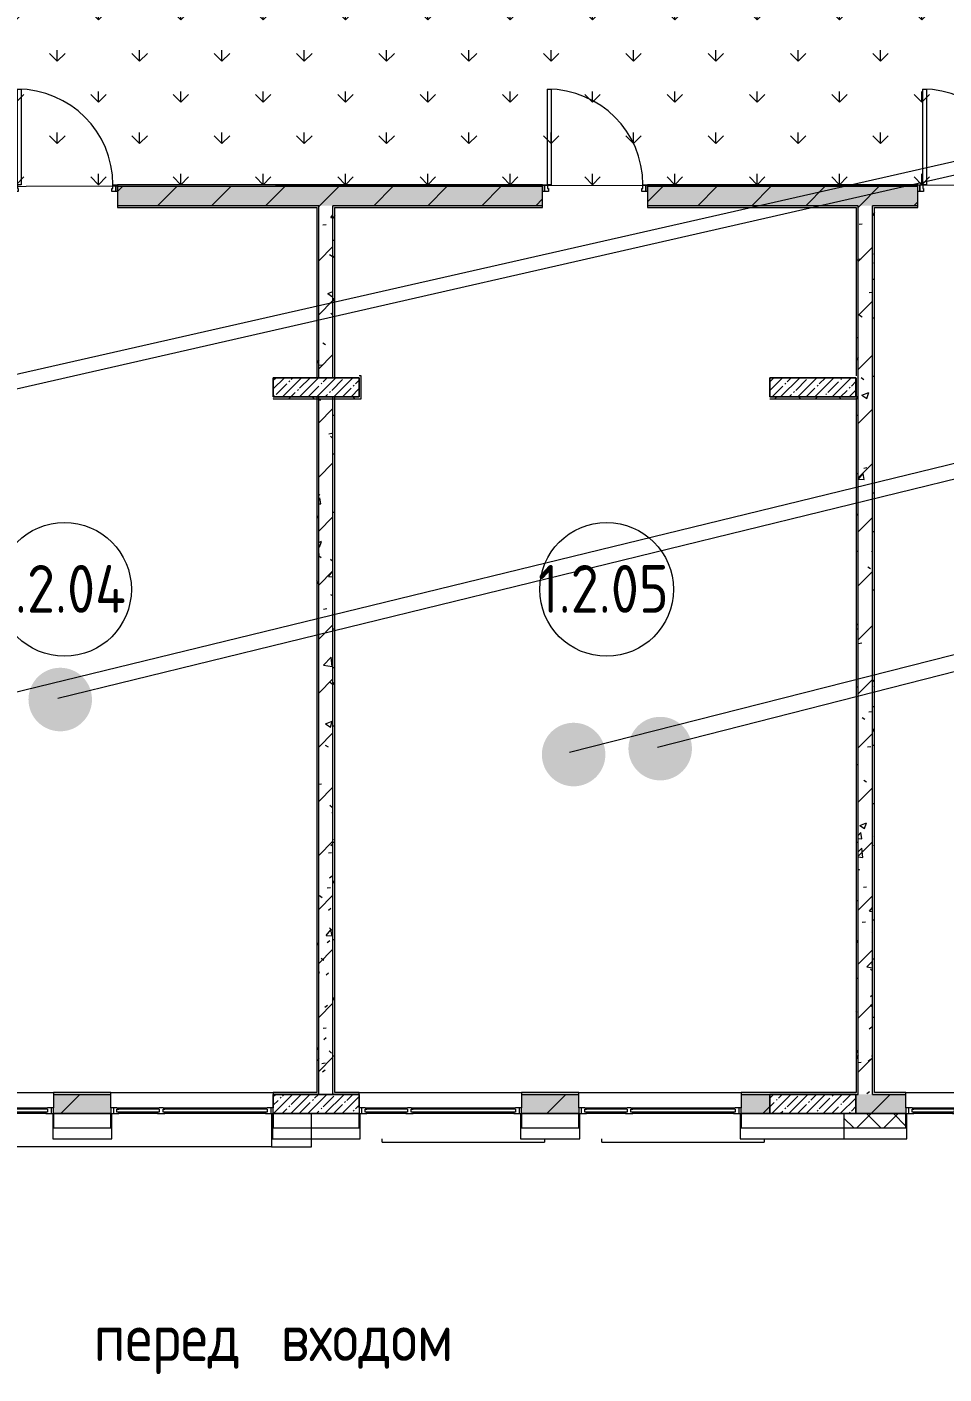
# Model space of a CAD drawing. Header units: millimetres. Extents: x -500089 to 1469082, y -290736 to 166440.
# Drawn here: x 1126374 to 1135977, y -76697 to -62599 of the extents above; entities that cross this region are included whole.
import ezdxf

# ---------------------------------------------------------------- set-up
doc = ezdxf.new("R2010")
doc.units = ezdxf.units.MM
for name, color, linetype, lineweight in [('_ Окна', 7, 'Continuous', 0), ('Аннотация', 7, 'Continuous', 0), ('Витраж', 7, 'Continuous', 0), ('Двери', 7, 'Continuous', 0), ('Марки помещений', 7, 'Continuous', 0), ('Несущие колонны', 7, 'Continuous', 0), ('Обобщенные модели', 7, 'Continuous', 0), ('Окна', 7, 'Continuous', 0), ('Панели витража', 7, 'Continuous', 0), ('Стены наружные', 7, 'Continuous', 0), ('Стены несущие', 7, 'Continuous', 0), ('Стены отделка', 7, 'Continuous', 0), ('Стены штриховка', 7, 'Continuous', 0), ('экспертиза ДУ', 1, 'Continuous', 0), ('экспертиза ДУ пояснения', 6, 'Continuous', 0), ('экспертиза условные обозначения', 1, 'Continuous', 0)]:
    doc.layers.add(name, color=color, linetype=linetype, lineweight=lineweight)
doc.styles.add('GOST Common_1', font='', dxfattribs={"width": 0.9, "height": 700})
doc.styles.add('GOST Common_4', font='', dxfattribs={"width": 0.9, "height": 500})
doc.styles.get('GOST Common_1').set_extended_font_data('GOST Common')
doc.styles.get('GOST Common_4').set_extended_font_data('GOST Common')
pattern_1 = [(0, (1111853.59, -73570.49), (812.8, 203.2), [67.056, -542.544, 67.056, -542.544, -3251.2]), (0, (1111853.59, -73570.49), (812.8, 203.2), [-1219.2, 67.056, -1152.144, 67.056, -542.544, -1422.4]), (0, (1111853.59, -73570.49), (812.8, 203.2), [-3048, 67.056, -339.344, 67.056, -948.944]), (120, (1112158.39, -73468.89), (-582.3764, 602.3054), [67.056, -542.544, 67.056, -542.544, -3251.2]), (120, (1112158.39, -73468.89), (-582.3764, 602.3054), [-1219.2, 67.056, -1152.144, 67.056, -542.544, -1422.4]), (120, (1112158.39, -73468.89), (-582.3764, 602.3054), [-3048, 67.056, -339.344, 67.056, -948.944]), (240, (1112259.99, -73062.49), (-230.4236, -805.5054), [67.056, -542.544, 67.056, -542.544, -3251.2]), (240, (1112259.99, -73062.49), (-230.4236, -805.5054), [-1219.2, 67.056, -1152.144, 67.056, -542.544, -1422.4]), (240, (1112259.99, -73062.49), (-230.4236, -805.5054), [-3048, 67.056, -339.344, 67.056, -948.944])]
pattern_2 = [(45, (1111853.6, -73570.5), (-282.8427, 282.8427), [])]
pattern_3 = [(50, (1111853.6, -73570.5), (728.7365, -63.756), [76.2, -838.2]), (355, (1111853.6, -73570.5), (-140.972, 764.228), [60.96, -670.56]), (100.451, (1111914.3, -73575.8), (587.77, 700.467), [64.76, -712.36]), (46.184, (1111853.6, -73367.3), (1084.316, -168.17), [114.3, -1257.3]), (96.636, (1111943.9, -73381.3), (949.61, 989.71), [97.14, -1068.54]), (351.184, (1111853.6, -73367.3), (949.62, 989.7), [91.44, -1005.84]), (21, (1111955.2, -73418.1), (606.458, -409.061), [76.2, -838.2]), (326, (1111955.2, -73418.1), (247.208, 736.753), [60.96, -670.56]), (71.451, (1112005.7, -73452.2), (853.668, 327.685), [64.76, -712.36]), (37.5, (1111853.59, -73570.5), (12.3547, 338.2201), [33.528, -628.904, 33.528, -647.192, -673.1]), (37.5, (1111853.59, -73570.5), (12.3547, 338.2201), [-1343.152, 33.528, -639.572]), (7.5, (1111853.6, -73570.5), (267.279, 400.722), [33.528, -354.584, 33.528, -613.664, -256.54]), (7.5, (1111853.6, -73570.5), (267.279, 400.722), [-1035.304, 33.528, -223.012]), (327.5, (1111627.02, -73570.5), (542.3633, -22.9153), [33.528, -220.472, 33.528, -758.952, -1051.56]), (327.5, (1111627.02, -73570.5), (542.3633, -22.9153), [-1046.48, 33.528, -1018.032]), (317.5, (1111525.4, -73570.5), (592.517, 101.707), [33.528, -296.672, 33.528, -492.76, -746.76]), (317.5, (1111525.4, -73570.5), (592.517, 101.707), [-856.488, 33.528, -713.232])]
pattern_4 = [(45, (1111853.6, -73570.5), (-212.132, 212.132), []), (135, (1111853.6, -73570.5), (-212.132, -212.132), [])]

# ---------------------------------------------------------------- blocks, each defined once
blk = doc.blocks.new('Прямоугольный импост - 30х300 мм _Отлив_ Белый-2976732-З Этаж 01')
at = {"layer": 'Витраж'}
for p, q in [((18240, -700), (18240, -664)), ((18240, -700), (19940, -700)), ((19940, -664), (19940, -700))]:
    blk.add_line(p, q, dxfattribs=at)
blk = doc.blocks.new('Системная панель - RANDOM Навесная панель фасада Цвет Бежевый-3056789-З Этаж 01')
at = {"layer": 'Панели витража', "lineweight": 18}
for p, q in [((310, 264), (-310, 264)), ((-310, 264), (-310, 0)), ((310, 0), (310, 264)), ((-300, 0), (300, 0))]:
    blk.add_line(p, q, dxfattribs=at)
blk = doc.blocks.new('Системная панель - RANDOM Навесная панель фасада Цвет Фиолетовый-2976143-З Этаж 01')
at = {"layer": 'Панели витража', "lineweight": 18}
for p, q in [((460, 264), (-460, 264)), ((-460, 264), (-460, 0)), ((460, 0), (460, 264))]:
    blk.add_line(p, q, dxfattribs=at)
blk = doc.blocks.new('Системная панель - RANDOM Навесная панель фасада Цвет Желтый-3056790-З Этаж 01')
at = {"layer": 'Панели витража', "lineweight": 18}
for p, q in [((310, 264), (-310, 264)), ((-310, 264), (-310, 0)), ((310, 0), (310, 264)), ((-300, 0), (300, 0))]:
    blk.add_line(p, q, dxfattribs=at)
blk = doc.blocks.new('Системная панель - RANDOM Навесная панель фасада Цвет Фиолетовый-3059351-З Этаж 01')
at = {"layer": 'Панели витража', "lineweight": 18}
for p, q in [((330, 264), (-330, 264)), ((-330, 264), (-330, 0)), ((330, 0), (330, 264)), ((-320, 0), (205, 0))]:
    blk.add_line(p, q, dxfattribs=at)
blk = doc.blocks.new('Системная панель - RANDOM Навесная панель фасада Цвет Красный-3056797-З Этаж 01')
at = {"layer": 'Панели витража', "lineweight": 18}
for p, q in [((543, 264), (-543, 264)), ((-543, 264), (-543, 0)), ((543, 0), (543, 264)), ((233, 0), (533, 0))]:
    blk.add_line(p, q, dxfattribs=at)
blk = doc.blocks.new('Наличник окна - Наличник окна Желтый-3056853-З Этаж 01')
at = {"layer": 'Обобщенные модели', "lineweight": 18}
for p, q in [((13100, -400), (12850, -400)), ((12850, -400), (12850, -750)), ((13120, -750), (13120, -400)), ((17080, -400), (17080, -750)), ((17500, -750), (17500, -400)), ((12850, -750), (13120, -750)), ((17080, -750), (17500, -750))]:
    blk.add_line(p, q, dxfattribs=at)
at = {"layer": 'Обобщенные модели'}
blk.add_line((17080, -750), (13120, -750), dxfattribs=at)
blk = doc.blocks.new('АР_СОШ_Верзилово_Фасады_rvt-2-З Этаж 01')
at = {"lineweight": 9}
for name, p in [('Наличник окна - Наличник окна Желтый-3056853-З Этаж 01', (0, 0)), ('Прямоугольный импост - 30х300 мм _Отлив_ Белый-2976732-З Этаж 01', (0, 0)), ('Прямоугольный импост - 30х300 мм _Отлив_ Белый-2976732-З Этаж 01', (2300, 0))]:
    blk.add_blockref(name, p, dxfattribs=at)
at = {"lineweight": 9, "rotation": 180}
for name, p in [('Системная панель - RANDOM Навесная панель фасада Цвет Бежевый-3056789-З Этаж 01', (15100, -400)), ('Системная панель - RANDOM Навесная панель фасада Цвет Фиолетовый-2976143-З Этаж 01', (17550, -400)), ('Системная панель - RANDOM Навесная панель фасада Цвет Желтый-3056790-З Этаж 01', (20000, -400)), ('Системная панель - RANDOM Навесная панель фасада Цвет Красный-3056797-З Этаж 01', (22533, -400)), ('Системная панель - RANDOM Навесная панель фасада Цвет Фиолетовый-3059351-З Этаж 01', (23405, -400))]:
    blk.add_blockref(name, p, dxfattribs=at)
blk = doc.blocks.new('ASVP_ДверьДеревянная_1 полотно - Входная_внутр_ 1000х2000h_полотно_ Г Пр _950 в чистоте_-4213381-З Этаж 01')
at = {"layer": 'Двери', "lineweight": 18}
for p, q in [((-500, 1120), (-460, 1120)), ((-500, 120), (-500, 1120)), ((-460, 1120), (-460, 120)), ((-550, 120), (-530, 120)), ((-550, 50), (-550, 120)), ((-530, 50), (-550, 50)), ((-530, 120), (-500, 120)), ((-530, 50), (-530, 120)), ((-530, 120), (-530, 50)), ((-490, 50), (-530, 50)), ((-460, 120), (-500, 120)), ((-500, 120), (-500, 80)), ((-500, 80), (-490, 80)), ((-490, 80), (-490, 50)), ((490, 80), (500, 80)), ((490, 50), (490, 80)), ((530, 50), (490, 50)), ((500, 120), (530, 120)), ((500, 80), (500, 120)), ((530, 120), (530, 50)), ((530, 120), (550, 120)), ((530, 50), (530, 120)), ((550, 50), (530, 50)), ((550, 120), (550, 50))]:
    blk.add_line(p, q, dxfattribs=at)
at = {"layer": 'Двери'}
blk.add_arc((-500, 120), 1000, 0, 90, dxfattribs=at)
blk = doc.blocks.new('ADSK_КолоннаЖБ_Прямоугольная - 200x900 мм-V278-З Этаж 01')
at = {"layer": 'Несущие колонны'}
h = blk.add_hatch(dxfattribs=at)
h.set_pattern_fill('FP_65', color=256, style=0, pattern_type=2)
h.set_pattern_definition([(45, (-22750, -7200), (-89.80256, 89.80256), []), (45, (-22660.2, -7200), (-89.80256, 89.80256), [158.75, -31.75, 13.411, -18.339])])
h.paths.add_polyline_path([(-450, -100), (450, -100), (450, 100), (-450, 100)], flags=0)
at = {"layer": 'Несущие колонны', "lineweight": 18}
for p, q in [((-450, -100), (-450, 100)), ((-450, 100), (450, 100)), ((450, 100), (-450, 100)), ((-450, 100), (-450, -100)), ((450, 100), (450, -100)), ((450, -100), (450, 100)), ((450, -100), (-450, -100)), ((-450, -100), (450, -100))]:
    blk.add_line(p, q, dxfattribs=at)
blk = doc.blocks.new('ADSK_КолоннаЖБ_Прямоугольная - 200x900 мм-V279-З Этаж 01')
at = {"layer": 'Несущие колонны'}
h = blk.add_hatch(dxfattribs=at)
h.set_pattern_fill('FP_66', color=256, style=0, pattern_type=2)
h.set_pattern_definition([(45, (-17550, -7200), (-89.8026, 89.8026), []), (45, (-17460.2, -7200), (-89.8026, 89.8026), [158.75, -31.75, 13.411, -18.339])])
h.paths.add_polyline_path([(195, -100), (450, -100), (450, 100), (-450, 100), (-450, -100), (175, -100)], flags=0)
at = {"layer": 'Несущие колонны', "lineweight": 18}
for p, q in [((-450, -100), (-450, 100)), ((-450, 100), (450, 100)), ((450, 100), (-450, 100)), ((-450, 100), (-450, -100)), ((450, 100), (450, -100)), ((450, -100), (450, 100)), ((450, -100), (-450, -100)), ((-450, -100), (450, -100))]:
    blk.add_line(p, q, dxfattribs=at)
blk = doc.blocks.new('ADSK_КолоннаЖБ_Прямоугольная - 200x900 мм-V287-З Этаж 01')
at = {"layer": 'Несущие колонны'}
h = blk.add_hatch(dxfattribs=at)
h.set_pattern_fill('FP_74', color=256, style=0, pattern_type=2)
h.set_pattern_definition([(45, (-22750, 300), (-89.80256, 89.80256), []), (45, (-22660.2, 300), (-89.80256, 89.80256), [158.75, -31.75, 13.411, -18.339])])
h.paths.add_polyline_path([(-47, -100), (450, -100), (450, 100), (-450, 100), (-450, -100)], flags=0)
at = {"layer": 'Несущие колонны', "lineweight": 18}
for p, q in [((-450, -100), (-450, 100)), ((-450, 100), (450, 100)), ((450, 100), (-450, 100)), ((-450, 100), (-450, -100)), ((450, 100), (450, -100)), ((450, -100), (450, 100)), ((450, -100), (-450, -100)), ((-450, -100), (450, -100))]:
    blk.add_line(p, q, dxfattribs=at)
blk = doc.blocks.new('ADSK_КолоннаЖБ_Прямоугольная - 200x900 мм-V288-З Этаж 01')
at = {"layer": 'Несущие колонны'}
h = blk.add_hatch(dxfattribs=at)
h.set_pattern_fill('FP_75', color=256, style=0, pattern_type=2)
h.set_pattern_definition([(45, (-17550, 300), (-89.8026, 89.8026), []), (45, (-17460.2, 300), (-89.8026, 89.8026), [158.75, -31.75, 13.411, -18.339])])
h.paths.add_polyline_path([(-406, -100), (450, -100), (450, 100), (-450, 100), (-450, -100)], flags=0)
at = {"layer": 'Несущие колонны', "lineweight": 18}
for p, q in [((-450, -100), (-450, 100)), ((-450, 100), (450, 100)), ((450, 100), (-450, 100)), ((-450, 100), (-450, -40)), ((450, 100), (450, -100)), ((450, -40), (450, 100)), ((450, -100), (-450, -100)), ((-450, -100), (450, -100))]:
    blk.add_line(p, q, dxfattribs=at)
blk = doc.blocks.new('Окно_ПВХ_2Створки - ОП_2000_h_х1700_2ст Серый-3674242-З Этаж 01')
at = {"layer": '_ Окна'}
for p, q in [((-769, 110), (-850, 110)), ((-850, 110), (-850, 50)), ((-850, 50), (-787, 50)), ((-825, 50), (-825, 110)), ((-787, 64), (-787, 96)), ((-787, 96), (-769, 96)), ((-787, 64), (305, 64)), ((-787, 64), (-769, 64)), ((-769, 50), (-787, 50)), ((-769, 96), (-769, 110)), ((-769, 96), (287, 96)), ((-769, 64), (-769, 50)), ((363, 110), (287, 110)), ((287, 110), (287, 96)), ((287, 96), (305, 96)), ((287, 64), (287, 50)), ((305, 64), (287, 64)), ((305, 50), (287, 50)), ((305, 96), (305, 64)), ((305, 50), (345, 50)), ((345, 64), (345, 96)), ((345, 96), (363, 96)), ((345, 64), (787, 64)), ((345, 64), (363, 64)), ((363, 50), (345, 50)), ((363, 96), (363, 110)), ((363, 96), (769, 96)), ((363, 64), (363, 50)), ((769, 110), (769, 96)), ((850, 110), (769, 110)), ((769, 96), (787, 96)), ((769, 64), (769, 50)), ((787, 64), (769, 64)), ((787, 50), (769, 50)), ((787, 96), (787, 64)), ((787, 50), (850, 50)), ((825, 50), (825, 110)), ((850, 50), (850, 110))]:
    blk.add_line(p, q, dxfattribs=at)
at = {"layer": 'Окна'}
for p, q in [((-769, 110), (287, 110)), ((287, 50), (-769, 50)), ((363, 110), (769, 110)), ((769, 50), (363, 50))]:
    blk.add_line(p, q, dxfattribs=at)
blk = doc.blocks.new('ASVP_Марка_Помещение_ОдноЗначение - Номер-684784-З Этаж 01')
at = {"layer": 'Марки помещений'}
blk.add_circle((0, 0), 3.5, dxfattribs=at)

msp = doc.modelspace()

# ---------------------------------------------------------------- hatches: boundary and pattern name
at = {"layer": 'Стены штриховка'}
h = msp.add_hatch(dxfattribs=at)
h.set_pattern_fill('FP_174', color=256, style=0, pattern_type=2)
h.set_pattern_definition(pattern_1)
h.paths.add_polyline_path([(1136803.585, -64270.488), (1147493.585, -64270.488), (1147493.585, -64250.488), (1136803.585, -64250.488)], flags=0)
h.paths.add_polyline_path([(1149103.585, -64270.488), (1149123.585, -64270.488), (1149123.585, -64250.488), (1148593.585, -64250.488), (1148593.585, -64270.488), (1148903.585, -64270.488)], flags=0)
h.paths.add_polyline_path([(1132873.585, -64270.488), (1135703.585, -64270.488), (1135703.585, -64250.488), (1132873.585, -64250.488)], flags=0)
h.paths.add_polyline_path([(1123753.585, -64270.488), (1126223.585, -64270.488), (1126223.585, -64250.488), (1123753.585, -64250.488)], flags=0)
h.paths.add_polyline_path([(1130109.114, -64270.488), (1131773.585, -64270.488), (1131773.585, -64250.488), (1127323.585, -64250.488), (1127323.585, -64270.488), (1129578.585, -64270.488)], flags=0)
h = msp.add_hatch(dxfattribs=at)
h.set_pattern_fill('FP_201', color=256, style=0, pattern_type=2)
h.set_pattern_definition(pattern_2)
h.paths.add_polyline_path([(1147493.585, -64470.488), (1147493.585, -64270.488), (1136803.585, -64270.488), (1136803.585, -64470.488), (1143452.694, -64470.488)], flags=0)
h.paths.add_polyline_path([(1148593.585, -64470.488), (1149103.585, -64470.488), (1149103.585, -64270.488), (1148593.585, -64270.488), (1148593.585, -64320.488)], flags=0)
h.paths.add_polyline_path([(1131773.585, -64470.488), (1131773.585, -64270.488), (1127323.585, -64270.488), (1127323.585, -64470.488), (1130109.114, -64470.488)], flags=0)
h.paths.add_polyline_path([(1132873.585, -64470.488), (1135703.585, -64470.488), (1135703.585, -64270.488), (1132873.585, -64270.488), (1132873.585, -64320.488)], flags=0)
h.paths.add_polyline_path([(1126223.585, -64470.488), (1126223.585, -64270.488), (1123953.585, -64270.488), (1123953.585, -64470.488), (1125661.254, -64470.488)], flags=0)
h = msp.add_hatch(dxfattribs=at)
h.set_pattern_fill('FP_31', color=256, style=0, pattern_type=2)
h.set_pattern_definition(pattern_3)
h.paths.add_polyline_path([(1147493.585, -64470.488), (1147493.585, -64270.488), (1136803.585, -64270.488), (1136803.585, -64470.488), (1143452.694, -64470.488)], flags=0)
h.paths.add_polyline_path([(1148593.585, -64470.488), (1149103.585, -64470.488), (1149103.585, -64270.488), (1148593.585, -64270.488), (1148593.585, -64320.488)], flags=0)
h.paths.add_polyline_path([(1131773.585, -64470.488), (1131773.585, -64270.488), (1127323.585, -64270.488), (1127323.585, -64470.488), (1130109.114, -64470.488)], flags=0)
h.paths.add_polyline_path([(1132873.585, -64470.488), (1135703.585, -64470.488), (1135703.585, -64270.488), (1132873.585, -64270.488), (1132873.585, -64320.488)], flags=0)
h.paths.add_polyline_path([(1126223.585, -64470.488), (1126223.585, -64270.488), (1123953.585, -64270.488), (1123953.585, -64470.488), (1125661.254, -64470.488)], flags=0)
h = msp.add_hatch(dxfattribs=at)
h.set_pattern_fill('FP_174', color=256, style=0, pattern_type=2)
h.set_pattern_definition(pattern_1)
h.paths.add_polyline_path([(1148903.585, -64490.488), (1148903.585, -64470.488), (1148593.585, -64470.488), (1148593.585, -64490.488), (1148883.585, -64490.488)], flags=0)
h.paths.add_polyline_path([(1147493.585, -64490.488), (1147493.585, -64470.488), (1136803.585, -64470.488), (1136803.585, -64490.488), (1143452.694, -64490.488)], flags=0)
h.paths.add_polyline_path([(1126223.585, -64490.488), (1126223.585, -64470.488), (1123973.585, -64470.488), (1123973.585, -64490.488), (1125661.254, -64490.488)], flags=0)
h.paths.add_polyline_path([(1135078.585, -64490.488), (1135078.585, -64470.488), (1132873.585, -64470.488), (1132873.585, -64490.488), (1135058.585, -64490.488)], flags=0)
h.paths.add_polyline_path([(1127323.585, -64490.488), (1129428.585, -64490.488), (1129428.585, -64470.488), (1127323.585, -64470.488)], flags=0)
h.paths.add_polyline_path([(1129578.585, -64490.488), (1131773.585, -64490.488), (1131773.585, -64470.488), (1129578.585, -64470.488), (1129578.585, -64484.74)], flags=0)
h.paths.add_polyline_path([(1135248.585, -64490.488), (1135703.585, -64490.488), (1135703.585, -64470.488), (1135228.585, -64470.488), (1135228.585, -64490.488)], flags=0)
h = msp.add_hatch(dxfattribs=at)
h.set_pattern_fill('FP_174', color=256, style=0, pattern_type=2)
h.set_pattern_definition(pattern_1)
h.paths.add_polyline_path([(1129428.585, -73750.488), (1129428.585, -66470.488), (1129408.585, -66470.488), (1129408.585, -73750.488)], flags=0)
h.paths.add_polyline_path([(1129408.585, -66270.488), (1129428.585, -66270.488), (1129428.585, -64490.488), (1129408.585, -64490.488)], flags=0)
h = msp.add_hatch(dxfattribs=at)
h.set_pattern_fill('FP_201', color=256, style=0, pattern_type=2)
h.set_pattern_definition(pattern_2)
h.paths.add_polyline_path([(1129428.585, -73770.488), (1129578.585, -73770.488), (1129578.585, -66470.488), (1129428.585, -66470.488), (1129428.585, -73750.488)], flags=0)
h.paths.add_polyline_path([(1129549.752, -66270.488), (1129578.585, -66270.488), (1129578.585, -64470.488), (1129428.585, -64470.488), (1129428.585, -66270.488)], flags=0)
h = msp.add_hatch(dxfattribs=at)
h.set_pattern_fill('FP_31', color=256, style=0, pattern_type=2)
h.set_pattern_definition(pattern_3)
h.paths.add_polyline_path([(1129428.585, -73770.488), (1129578.585, -73770.488), (1129578.585, -66470.488), (1129428.585, -66470.488), (1129428.585, -73750.488)], flags=0)
h.paths.add_polyline_path([(1129549.752, -66270.488), (1129578.585, -66270.488), (1129578.585, -64470.488), (1129428.585, -64470.488), (1129428.585, -66270.488)], flags=0)
h = msp.add_hatch(dxfattribs=at)
h.set_pattern_fill('FP_174', color=256, style=0, pattern_type=2)
h.set_pattern_definition(pattern_1)
h.paths.add_polyline_path([(1129598.585, -73750.488), (1129598.585, -66470.488), (1129578.585, -66470.488), (1129578.585, -73750.488)], flags=0)
h.paths.add_polyline_path([(1129578.585, -66270.488), (1129598.585, -66270.488), (1129598.585, -64490.488), (1129578.585, -64490.488)], flags=0)
h = msp.add_hatch(dxfattribs=at)
h.set_pattern_fill('FP_174', color=256, style=0, pattern_type=2)
h.set_pattern_definition(pattern_1)
h.paths.add_polyline_path([(1135078.585, -73750.488), (1135077.07, -66490.488), (1135058.585, -66490.488), (1135058.585, -73750.488)], flags=0)
h.paths.add_polyline_path([(1135058.585, -66470.488), (1135078.585, -66470.488), (1135078.585, -66270.488), (1135058.585, -66270.488)], flags=0)
h.paths.add_polyline_path([(1135078.585, -66250.488), (1135078.585, -64490.488), (1135058.585, -64490.488), (1135058.585, -66250.488)], flags=0)
h = msp.add_hatch(dxfattribs=at)
h.set_pattern_fill('FP_201', color=256, style=0, pattern_type=2)
h.set_pattern_definition(pattern_2)
h.paths.add_polyline_path([(1135078.585, -73770.488), (1135228.585, -73770.488), (1135228.585, -64470.488), (1135078.585, -64470.488), (1135078.585, -73750.488)], flags=0)
h = msp.add_hatch(dxfattribs=at)
h.set_pattern_fill('FP_31', color=256, style=0, pattern_type=2)
h.set_pattern_definition(pattern_3)
h.paths.add_polyline_path([(1135078.585, -73770.488), (1135228.585, -73770.488), (1135228.585, -64470.488), (1135078.585, -64470.488), (1135078.585, -73750.488)], flags=0)
h = msp.add_hatch(dxfattribs=at)
h.set_pattern_fill('FP_174', color=256, style=0, pattern_type=2)
h.set_pattern_definition(pattern_1)
h.paths.add_polyline_path([(1135248.585, -73750.488), (1135248.585, -64490.488), (1135228.585, -64490.488), (1135228.585, -73750.488)], flags=0)
h = msp.add_hatch(dxfattribs=at)
h.set_pattern_fill('FP_202', color=256, style=0, pattern_type=2)
h.set_pattern_definition(pattern_4)
h.paths.add_polyline_path([(1129598.585, -66490.488), (1129873.585, -66490.488), (1129873.585, -66470.488), (1129598.585, -66470.488), (1129598.585, -66476.155)], flags=0)
h.paths.add_polyline_path([(1129408.585, -66490.488), (1129408.585, -66470.488), (1128953.585, -66470.488), (1128953.585, -66490.488)], flags=0)
h = msp.add_hatch(dxfattribs=at)
h.set_pattern_fill('FP_202', color=256, style=0, pattern_type=2)
h.set_pattern_definition(pattern_4)
h.paths.add_polyline_path([(1135078.585, -66490.488), (1135078.585, -66470.488), (1134153.585, -66470.488), (1134153.585, -66490.488), (1135077.07, -66490.488)], flags=0)
h = msp.add_hatch(dxfattribs=at)
h.set_pattern_fill('FP_201', color=256, style=0, pattern_type=2)
h.set_pattern_definition(pattern_2)
h.paths.add_polyline_path([(1146203.585, -73970.488), (1146203.585, -73770.488), (1145603.585, -73770.488), (1145603.585, -73970.488), (1145676.623, -73970.488)], flags=0)
h.paths.add_polyline_path([(1148903.585, -73970.488), (1148903.585, -73770.488), (1147903.585, -73770.488), (1147903.585, -73970.488)], flags=0)
h.paths.add_polyline_path([(1137278.585, -73970.488), (1137803.585, -73970.488), (1137803.585, -73770.488), (1137278.585, -73770.488), (1137278.585, -73956.488)], flags=0)
h.paths.add_polyline_path([(1126653.585, -73970.488), (1127253.585, -73970.488), (1127253.585, -73770.488), (1126653.585, -73770.488), (1126653.585, -73956.488)], flags=0)
h.paths.add_polyline_path([(1138703.585, -73970.488), (1139003.585, -73970.488), (1139003.585, -73770.488), (1138703.585, -73770.488), (1138703.585, -73956.488)], flags=0)
h.paths.add_polyline_path([(1124953.585, -73970.488), (1124953.585, -73770.488), (1123953.585, -73770.488), (1123953.585, -73970.488), (1124549.28, -73970.488)], flags=0)
h.paths.add_polyline_path([(1135578.585, -73970.488), (1135578.585, -73770.488), (1135053.585, -73770.488), (1135053.585, -73970.488)], flags=0)
h.paths.add_polyline_path([(1132153.585, -73970.488), (1132153.585, -73770.488), (1131553.585, -73770.488), (1131553.585, -73970.488)], flags=0)
h.paths.add_polyline_path([(1140703.585, -73970.488), (1141303.585, -73970.488), (1141303.585, -73770.488), (1140703.585, -73770.488), (1140703.585, -73956.488)], flags=0)
h.paths.add_polyline_path([(1134153.585, -73970.488), (1134153.585, -73770.488), (1133853.585, -73770.488), (1133853.585, -73970.488)], flags=0)
h = msp.add_hatch(dxfattribs=at)
h.set_pattern_fill('FP_31', color=256, style=0, pattern_type=2)
h.set_pattern_definition(pattern_3)
h.paths.add_polyline_path([(1146203.585, -73970.488), (1146203.585, -73770.488), (1145603.585, -73770.488), (1145603.585, -73970.488), (1145676.623, -73970.488)], flags=0)
h.paths.add_polyline_path([(1148903.585, -73970.488), (1148903.585, -73770.488), (1147903.585, -73770.488), (1147903.585, -73970.488)], flags=0)
h.paths.add_polyline_path([(1137278.585, -73970.488), (1137803.585, -73970.488), (1137803.585, -73770.488), (1137278.585, -73770.488), (1137278.585, -73956.488)], flags=0)
h.paths.add_polyline_path([(1126653.585, -73970.488), (1127253.585, -73970.488), (1127253.585, -73770.488), (1126653.585, -73770.488), (1126653.585, -73956.488)], flags=0)
h.paths.add_polyline_path([(1138703.585, -73970.488), (1139003.585, -73970.488), (1139003.585, -73770.488), (1138703.585, -73770.488), (1138703.585, -73956.488)], flags=0)
h.paths.add_polyline_path([(1124953.585, -73970.488), (1124953.585, -73770.488), (1123953.585, -73770.488), (1123953.585, -73970.488), (1124549.28, -73970.488)], flags=0)
h.paths.add_polyline_path([(1135578.585, -73970.488), (1135578.585, -73770.488), (1135053.585, -73770.488), (1135053.585, -73970.488)], flags=0)
h.paths.add_polyline_path([(1132153.585, -73970.488), (1132153.585, -73770.488), (1131553.585, -73770.488), (1131553.585, -73970.488)], flags=0)
h.paths.add_polyline_path([(1140703.585, -73970.488), (1141303.585, -73970.488), (1141303.585, -73770.488), (1140703.585, -73770.488), (1140703.585, -73956.488)], flags=0)
h.paths.add_polyline_path([(1134153.585, -73970.488), (1134153.585, -73770.488), (1133853.585, -73770.488), (1133853.585, -73970.488)], flags=0)
h = msp.add_hatch(dxfattribs=at)
h.set_pattern_fill('FP_174', color=256, style=0, pattern_type=2)
h.set_pattern_definition(pattern_1)
h.paths.add_polyline_path([(1141303.585, -73770.488), (1141303.585, -73750.488), (1140703.585, -73750.488), (1140703.585, -73770.488), (1141228.764, -73770.488)], flags=0)
h.paths.add_polyline_path([(1143003.585, -73770.488), (1143903.585, -73770.488), (1143903.585, -73750.488), (1143003.585, -73750.488)], flags=0)
h.paths.add_polyline_path([(1147903.585, -73770.488), (1148883.585, -73770.488), (1148883.585, -73750.488), (1147903.585, -73750.488)], flags=0)
h.paths.add_polyline_path([(1145676.623, -73770.488), (1146203.585, -73770.488), (1146203.585, -73750.488), (1145603.585, -73750.488), (1145603.585, -73770.488)], flags=0)
h.paths.add_polyline_path([(1129408.585, -73770.488), (1129428.585, -73770.488), (1129428.585, -73750.488), (1128953.585, -73750.488), (1128953.585, -73770.488), (1128997.14, -73770.488)], flags=0)
h.paths.add_polyline_path([(1124549.28, -73770.488), (1124953.585, -73770.488), (1124953.585, -73750.488), (1123973.585, -73750.888), (1123973.585, -73770.488)], flags=0)
h.paths.add_polyline_path([(1127253.585, -73770.488), (1127253.585, -73750.488), (1126653.585, -73750.488), (1126653.585, -73770.488), (1126773.228, -73770.488)], flags=0)
h.paths.add_polyline_path([(1129853.585, -73770.488), (1129853.585, -73750.488), (1129578.585, -73750.488), (1129578.585, -73770.488), (1129598.585, -73770.488)], flags=0)
h.paths.add_polyline_path([(1131553.585, -73770.488), (1132153.585, -73770.488), (1132153.585, -73750.488), (1131553.585, -73750.488)], flags=0)
h.paths.add_polyline_path([(1138703.585, -73770.488), (1139003.585, -73770.488), (1139003.585, -73750.488), (1137278.585, -73750.488), (1137278.585, -73770.488), (1137803.585, -73770.488)], flags=0)
h.paths.add_polyline_path([(1133853.585, -73770.488), (1135078.585, -73770.488), (1135078.585, -73750.488), (1133853.585, -73750.488)], flags=0)
h.paths.add_polyline_path([(1135248.585, -73770.488), (1135578.585, -73770.488), (1135578.585, -73750.488), (1135228.585, -73750.488), (1135228.585, -73770.488)], flags=0)
h = msp.add_hatch(dxfattribs=at)
h.set_pattern_fill('FP_32', color=256, style=0, pattern_type=2)
h.set_pattern_definition([(45, (1111853.59, -73570.49), (-141.42136, 141.42136), []), (135, (1111853.59, -73570.49), (-141.42136, -141.42136), [])])
h.paths.add_polyline_path([(1154678.585, -74120.488), (1157953.585, -74120.488), (1157953.585, -73970.488), (1154678.585, -73970.488), (1154678.585, -74070.488)], flags=0)
h.paths.add_polyline_path([(1112553.585, -74120.488), (1120478.585, -74120.488), (1120478.585, -73970.488), (1112553.585, -73970.488), (1112553.585, -74070.488)], flags=0)
h.paths.add_polyline_path([(1137278.585, -74120.488), (1139003.585, -74120.488), (1139003.585, -73970.488), (1137278.585, -73970.488), (1137278.585, -74070.488)], flags=0)
h.paths.add_polyline_path([(1173378.585, -74120.488), (1173378.585, -73970.488), (1171253.585, -73970.488), (1171253.585, -74120.488)], flags=0)
h.paths.add_polyline_path([(1135578.585, -74120.488), (1135578.585, -73970.488), (1134929.417, -73970.488), (1134929.417, -74120.488)], flags=0)
h.paths.add_polyline_path([(1147903.585, -74120.488), (1149128.585, -74120.488), (1149128.585, -73970.488), (1147903.585, -73970.488), (1147903.585, -74070.488)], flags=0)
h.paths.add_polyline_path([(1123728.585, -74120.488), (1124953.585, -74120.488), (1124953.585, -73970.488), (1123728.585, -73970.488), (1123728.585, -74070.488)], flags=0)
at = {"layer": 'экспертиза ДУ', "lineweight": 0}
h = msp.add_hatch(color=30, dxfattribs=at)
edge = h.paths.add_edge_path()
edge.add_arc((1126722.379, -69637.779), 332.544, 0, 360)
h = msp.add_hatch(color=5, dxfattribs=at)
edge = h.paths.add_edge_path()
edge.add_arc((1132098.364, -70213.45), 332.544, 0, 360)
h = msp.add_hatch(color=30, dxfattribs=at)
edge = h.paths.add_edge_path()
edge.add_arc((1133004.785, -70151.492), 332.544, 0, 360)
at = {"layer": 'экспертиза условные обозначения', "lineweight": 0}
h = msp.add_hatch(dxfattribs=at)
h.set_pattern_fill('GRASS', color=3, scale=24)
h.set_pattern_definition([(90, (-331989.66, -376763.46), (-431.05229, 431.05229), [114.3, -747.80459]), (45, (-331989.66, -376763.46), (-431.0523, 431.0523), [114.3, -495.3]), (135, (-331989.66, -376763.46), (-431.0523, -431.0523), [114.3, -495.3])])
h.paths.add_polyline_path([(1120453.582, -60250.258), (1120453.582, -63150.258), (1120453.585, -66226.881), (1123753.585, -66270.488), (1120453.585, -66226.881), (1123753.585, -66270.488), (1123753.585, -64270.488), (1136803.585, -64250.488), (1148503.585, -64250.488), (1148473.585, -60220.488), (1125114.982, -60250.258), (1124944.982, -60250.258), (1123434.982, -60250.258), (1121545.382, -60250.258), (1121545.382, -60120.258), (1120535.382, -60120.258), (1120535.382, -60250.258)])

# ---------------------------------------------------------------- linework, layer by layer
at = {"layer": 'Стены наружные'}
for p, q in [((1124953.585, -73750.488), (1126653.585, -73750.488)), ((1127253.585, -73750.488), (1128953.585, -73750.488)), ((1129853.585, -73750.488), (1131553.585, -73750.488)), ((1132153.585, -73750.488), (1133853.585, -73750.488)), ((1135578.585, -73750.488), (1137278.585, -73750.488))]:
    msp.add_line(p, q, dxfattribs=at)
at = {"layer": 'Стены несущие'}
for p, q in [((1131773.585, -64270.488), (1127323.585, -64270.488)), ((1135703.585, -64270.488), (1132873.585, -64270.488)), ((1127323.585, -64320.488), (1127323.585, -64470.488)), ((1131773.585, -64470.488), (1131773.585, -64320.488)), ((1132873.585, -64320.488), (1132873.585, -64470.488)), ((1135703.585, -64470.488), (1135703.585, -64320.488)), ((1129428.585, -64470.488), (1127323.585, -64470.488)), ((1129428.585, -66270.488), (1129428.585, -64470.488)), ((1131773.585, -64470.488), (1129578.585, -64470.488)), ((1129578.585, -66270.488), (1129578.585, -64470.488)), ((1135078.585, -64470.488), (1132873.585, -64470.488)), ((1135078.585, -73770.488), (1135078.585, -64470.488)), ((1135703.585, -64470.488), (1135228.585, -64470.488)), ((1135228.585, -73770.488), (1135228.585, -64470.488)), ((1129428.585, -73770.488), (1129428.585, -66470.488)), ((1129578.585, -73770.488), (1129578.585, -66470.488)), ((1126653.585, -73770.488), (1126653.585, -73910.488)), ((1126653.585, -73770.488), (1127253.585, -73770.488)), ((1127253.585, -73910.488), (1127253.585, -73770.488)), ((1131553.585, -73770.488), (1131553.585, -73910.488)), ((1131553.585, -73770.488), (1132153.585, -73770.488)), ((1132153.585, -73910.488), (1132153.585, -73770.488)), ((1133853.585, -73770.488), (1133853.585, -73910.488)), ((1133853.585, -73770.488), (1134153.585, -73770.488)), ((1135053.585, -73770.488), (1135078.585, -73770.488)), ((1135228.585, -73770.488), (1135578.585, -73770.488)), ((1135578.585, -73910.488), (1135578.585, -73770.488)), ((1126653.585, -73970.488), (1127253.585, -73970.488)), ((1131553.585, -73970.488), (1132153.585, -73970.488)), ((1133853.585, -73970.488), (1134153.585, -73970.488)), ((1135053.585, -73970.488), (1135578.585, -73970.488))]:
    msp.add_line(p, q, dxfattribs=at)
at = {"layer": 'Стены отделка'}
for p, q in [((1131773.585, -64250.488), (1127323.585, -64250.488)), ((1135703.585, -64250.488), (1132873.585, -64250.488)), ((1127323.585, -64470.488), (1127323.585, -64490.488)), ((1127323.585, -64490.488), (1129408.585, -64490.488)), ((1129408.585, -64490.488), (1129408.585, -66270.488)), ((1129598.585, -64490.488), (1131773.585, -64490.488)), ((1129598.585, -66270.488), (1129598.585, -64490.488)), ((1131773.585, -64490.488), (1131773.585, -64470.488)), ((1132873.585, -64470.488), (1132873.585, -64490.488)), ((1132873.585, -64490.488), (1135058.585, -64490.488)), ((1135058.585, -64490.488), (1135058.585, -66250.488)), ((1135248.585, -64490.488), (1135703.585, -64490.488)), ((1135248.585, -73750.488), (1135248.585, -64490.488)), ((1135703.585, -64490.488), (1135703.585, -64470.488)), ((1129873.585, -66250.488), (1129853.585, -66250.488)), ((1129873.585, -66490.488), (1129873.585, -66250.488)), ((1135058.585, -66270.488), (1135058.585, -66470.488)), ((1128953.585, -66490.488), (1129873.585, -66490.488)), ((1129408.585, -66470.488), (1129408.585, -73750.488)), ((1129598.585, -73750.488), (1129598.585, -66470.488)), ((1134153.585, -66490.488), (1135058.585, -66490.488)), ((1135058.585, -66470.488), (1135053.585, -66470.488)), ((1135058.585, -66490.488), (1135058.585, -73750.488)), ((1127253.585, -73750.488), (1126653.585, -73750.488)), ((1126653.585, -73750.488), (1126653.585, -73770.488)), ((1127253.585, -73770.488), (1127253.585, -73750.488)), ((1129408.585, -73750.488), (1128953.585, -73750.488)), ((1128953.585, -73750.488), (1128953.585, -73770.488)), ((1129853.585, -73750.488), (1129598.585, -73750.488)), ((1129853.585, -73770.488), (1129853.585, -73750.488)), ((1132153.585, -73750.488), (1131553.585, -73750.488)), ((1131553.585, -73750.488), (1131553.585, -73770.488)), ((1132153.585, -73770.488), (1132153.585, -73750.488)), ((1135058.585, -73750.488), (1133853.585, -73750.488)), ((1133853.585, -73750.488), (1133853.585, -73770.488)), ((1135578.585, -73750.488), (1135248.585, -73750.488)), ((1135578.585, -73770.488), (1135578.585, -73750.488)), ((1126653.585, -73970.488), (1126653.585, -74120.488)), ((1127253.585, -74120.488), (1127253.585, -73970.488)), ((1128953.585, -73970.488), (1128953.585, -74120.488)), ((1129853.585, -74120.488), (1129853.585, -73970.488)), ((1131553.585, -73970.488), (1131553.585, -74120.488)), ((1132153.585, -74120.488), (1132153.585, -73970.488)), ((1133853.585, -73970.488), (1133853.585, -74120.488)), ((1135578.585, -74120.488), (1135578.585, -73970.488)), ((1126653.585, -74120.488), (1127253.585, -74120.488)), ((1128953.585, -74120.488), (1129853.585, -74120.488)), ((1131553.585, -74120.488), (1132153.585, -74120.488)), ((1133853.585, -74120.488), (1135578.585, -74120.488))]:
    msp.add_line(p, q, dxfattribs=at)
at = {"layer": 'Стены штриховка'}
for p, q in [((1135078.585, -66470.488), (1135058.585, -66470.488)), ((1135078.585, -66490.488), (1135058.585, -66490.488))]:
    msp.add_line(p, q, dxfattribs=at)
at = {"layer": 'экспертиза ДУ пояснения'}
for p, q in [((1117843.141, -68145.077), (1326068.788, -20876.663)), ((1326068.788, -20876.663), (1118766.945, -68096.993)), ((1125772.111, -69675.881), (1326068.788, -20876.663)), ((1326068.788, -20876.663), (1126695.914, -69627.797)), ((1132054.517, -70189.594), (1326068.788, -20876.663)), ((1326068.788, -20876.663), (1132978.32, -70141.509))]:
    msp.add_line(p, q, dxfattribs=at)
at = {"layer": 'экспертиза условные обозначения', "color": 3, "lineweight": 0}
msp.add_lwpolyline([(1120453.582, -60250.258), (1120453.582, -63150.258), (1120453.585, -66226.881), (1123753.585, -66270.488), (1123753.585, -66270.488), (1123753.585, -66270.488), (1120453.585, -66226.881), (1123753.585, -66270.488), (1123753.585, -64270.488), (1136803.585, -64250.488), (1136803.585, -64250.488), (1136803.585, -64250.488), (1136803.585, -64250.488), (1148503.585, -64250.488)], dxfattribs=at)

# ---------------------------------------------------------------- block references
msp.add_blockref('АР_СОШ_Верзилово_Фасады_rvt-2-З Этаж 01', (1111853.585, -73570.488))
at = {"layer": 'Двери'}
for p in [(1126773.585, -64370.488), (1132323.585, -64370.488), (1136253.585, -64370.488)]:
    msp.add_blockref('ASVP_ДверьДеревянная_1 полотно - Входная_внутр_ 1000х2000h_полотно_ Г Пр _950 в чистоте_-4213381-З Этаж 01', p, dxfattribs=at)
at = {"layer": 'Марки помещений', "xscale": 199.9999999999999, "yscale": 199.9999999999999, "zscale": 199.9999999999999}
for p in [(1126767.083, -68485.214), (1132443.152, -68485.214)]:
    msp.add_blockref('ASVP_Марка_Помещение_ОдноЗначение - Номер-684784-З Этаж 01', p, dxfattribs=at)
at = {"layer": 'Несущие колонны'}
for name, p in [('ADSK_КолоннаЖБ_Прямоугольная - 200x900 мм-V279-З Этаж 01', (1129403.585, -66370.488)), ('ADSK_КолоннаЖБ_Прямоугольная - 200x900 мм-V278-З Этаж 01', (1134603.585, -66370.488)), ('ADSK_КолоннаЖБ_Прямоугольная - 200x900 мм-V288-З Этаж 01', (1129403.585, -73870.488)), ('ADSK_КолоннаЖБ_Прямоугольная - 200x900 мм-V287-З Этаж 01', (1134603.585, -73870.488))]:
    msp.add_blockref(name, p, dxfattribs=at)
at = {"layer": 'Окна', "rotation": 180}
for p in [(1125803.585, -73860.488), (1128103.585, -73860.488), (1130703.585, -73860.488), (1133003.585, -73860.488), (1136428.585, -73860.488)]:
    msp.add_blockref('Окно_ПВХ_2Створки - ОП_2000_h_х1700_2ст Серый-3674242-З Этаж 01', p, dxfattribs=at)

# ---------------------------------------------------------------- texts
at = {"layer": 'Аннотация', "char_height": 500, "attachment_point": 1, "style": 'GOST Common_4'}
for s, insert, width in [('перед', (1127072.942, -76060.883), 2164.55625), ('входом', (1129030.859, -76060.883), 2645.56875)]:
    msp.add_mtext(s, dxfattribs=dict(at, insert=insert, width=width))
at = {"layer": 'Марки помещений', "char_height": 500, "attachment_point": 1, "style": 'GOST Common_1'}
for s, insert, width in [('1.2.04', (1126032.668, -68229.764), 1803.79687), ('1.2.05', (1131726.737, -68229.764), 1760.50575)]:
    msp.add_mtext(s, dxfattribs=dict(at, insert=insert, width=width))

doc.saveas('drawing.dxf')
